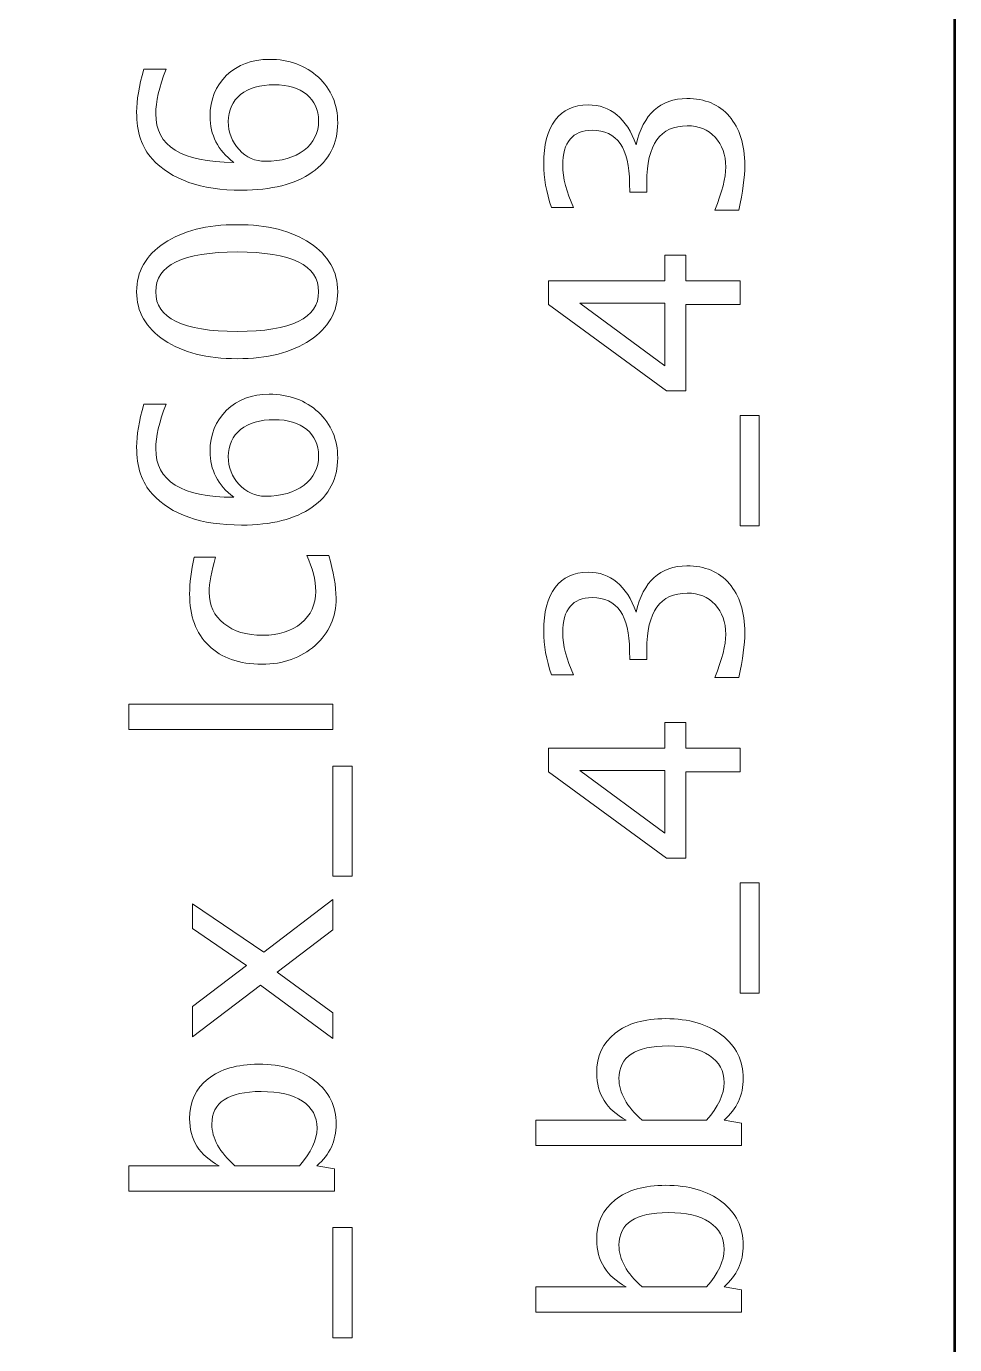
# Model space of a CAD drawing. Header units: centimetres. Extents: x -9.1 to 9.1, y -13.6 to 13.6.
# Drawn here: x -2.375 to -0.15, y 7.592 to 10.753 of the extents above; entities that cross this region are included whole.
import ezdxf

# ---------------------------------------------------------------- set-up
doc = ezdxf.new("R2010")
doc.units = ezdxf.units.CM
doc.header["$MEASUREMENT"] = 0
doc.layers.add('Layer 1', color=7, linetype='Continuous')

msp = doc.modelspace()

# ---------------------------------------------------------------- linework, layer by layer
at = {"layer": 'Layer 1', "lineweight": 53}
msp.add_open_spline([(-9.05, 13.05), (-9.05, 13.05), (-9.05, 0.65), (-9.05, 0.65), (-9.05, 0.65), (-9.05, 0.37386), (-8.82614, 0.15), (-8.55, 0.15), (-8.55, 0.15), (-8.55, 0.15), (-0.65, 0.15), (-0.65, 0.15), (-0.65, 0.15), (-0.37386, 0.15), (-0.15, 0.37386), (-0.15, 0.65), (-0.15, 0.65), (-0.15, 0.65), (-0.15, 13.05), (-0.15, 13.05), (-0.15, 13.05), (-0.15, 13.32614), (-0.37386, 13.55), (-0.65, 13.55), (-0.65, 13.55), (-0.65, 13.55), (-8.55, 13.55), (-8.55, 13.55), (-8.55, 13.55), (-8.82614, 13.55), (-9.05, 13.32614), (-9.05, 13.05)], degree=3, knots=[0, 0, 0, 0, 0.1111111, 0.1111111, 0.1111111, 0.1111111, 0.2222222, 0.2222222, 0.2222222, 0.2222222, 0.3333333, 0.3333333, 0.3333333, 0.3333333, 0.4444444, 0.4444444, 0.4444444, 0.4444444, 0.5555556, 0.5555556, 0.5555556, 0.5555556, 0.6666667, 0.6666667, 0.6666667, 0.6666667, 0.7777778, 0.7777778, 0.7777778, 0.7777778, 1, 1, 1, 1], dxfattribs=at)
at = {"layer": 'Layer 1', "color": 5, "lineweight": 9}
for points, knots in [([(-1.87809, 10.42645), (-1.91588, 10.45566), (-1.93482, 10.49238), (-1.93482, 10.53663), (-1.93482, 10.53663), (-1.93482, 10.57674), (-1.92159, 10.60955), (-1.89503, 10.63516), (-1.89503, 10.63516), (-1.86846, 10.66067), (-1.83438, 10.67348), (-1.79279, 10.67348), (-1.79279, 10.67348), (-1.74506, 10.67348), (-1.7058, 10.65919), (-1.675, 10.63051), (-1.675, 10.63051), (-1.6442, 10.60183), (-1.62875, 10.56542), (-1.62875, 10.52107), (-1.62875, 10.52107), (-1.62875, 10.47069), (-1.64918, 10.43111), (-1.68992, 10.40264), (-1.68992, 10.40264), (-1.73077, 10.37406), (-1.78729, 10.35978), (-1.85936, 10.35978), (-1.85936, 10.35978), (-1.95652, 10.35978), (-2.02774, 10.38475), (-2.07325, 10.4346), (-2.07325, 10.4346), (-2.09823, 10.46169), (-2.11072, 10.49916), (-2.11072, 10.5469), (-2.11072, 10.5469), (-2.11072, 10.57463), (-2.105, 10.60902), (-2.09357, 10.64998), (-2.09357, 10.64998), (-2.09357, 10.64998), (-2.04023, 10.64998), (-2.04023, 10.64998), (-2.04023, 10.64998), (-2.05674, 10.60669), (-2.065, 10.57113), (-2.065, 10.54319), (-2.065, 10.54319), (-2.065, 10.4654), (-2.00266, 10.42645), (-1.87809, 10.42645)], [0, 0, 0, 0, 0.0714286, 0.0714286, 0.0714286, 0.0714286, 0.1428571, 0.1428571, 0.1428571, 0.1428571, 0.2142857, 0.2142857, 0.2142857, 0.2142857, 0.2857143, 0.2857143, 0.2857143, 0.2857143, 0.3571429, 0.3571429, 0.3571429, 0.3571429, 0.4285714, 0.4285714, 0.4285714, 0.4285714, 0.5, 0.5, 0.5, 0.5, 0.5714286, 0.5714286, 0.5714286, 0.5714286, 0.6428571, 0.6428571, 0.6428571, 0.6428571, 0.7142857, 0.7142857, 0.7142857, 0.7142857, 0.7857143, 0.7857143, 0.7857143, 0.7857143, 0.8571429, 0.8571429, 0.8571429, 0.8571429, 1, 1, 1, 1]), ([(-1.78073, 10.61252), (-1.8147, 10.61252), (-1.84158, 10.60468), (-1.86137, 10.58891), (-1.86137, 10.58891), (-1.88116, 10.57315), (-1.89101, 10.55156), (-1.89101, 10.52413), (-1.89101, 10.52413), (-1.89101, 10.49799), (-1.88233, 10.47566), (-1.86486, 10.45704), (-1.86486, 10.45704), (-1.84751, 10.4383), (-1.82655, 10.42899), (-1.80211, 10.42899), (-1.80211, 10.42899), (-1.76358, 10.42899), (-1.73268, 10.43788), (-1.7094, 10.45555), (-1.7094, 10.45555), (-1.68611, 10.47333), (-1.67447, 10.49683), (-1.67447, 10.52604), (-1.67447, 10.52604), (-1.67447, 10.55261), (-1.684, 10.57367), (-1.70305, 10.58923), (-1.70305, 10.58923), (-1.7221, 10.60479), (-1.74802, 10.61252), (-1.78073, 10.61252)], [0, 0, 0, 0, 0.1111111, 0.1111111, 0.1111111, 0.1111111, 0.2222222, 0.2222222, 0.2222222, 0.2222222, 0.3333333, 0.3333333, 0.3333333, 0.3333333, 0.4444444, 0.4444444, 0.4444444, 0.4444444, 0.5555556, 0.5555556, 0.5555556, 0.5555556, 0.6666667, 0.6666667, 0.6666667, 0.6666667, 0.7777778, 0.7777778, 0.7777778, 0.7777778, 1, 1, 1, 1]), ([(-0.66758, 10.31219), (-0.66758, 10.31219), (-0.72473, 10.31219), (-0.72473, 10.31219), (-0.72473, 10.31219), (-0.70737, 10.35579), (-0.69869, 10.38998), (-0.69869, 10.41506), (-0.69869, 10.41506), (-0.69869, 10.44459), (-0.70716, 10.46841), (-0.7242, 10.48672), (-0.7242, 10.48672), (-0.74124, 10.50503), (-0.76346, 10.51413), (-0.79077, 10.51413), (-0.79077, 10.51413), (-0.85554, 10.51413), (-0.88792, 10.46905), (-0.88792, 10.37887), (-0.88792, 10.37887), (-0.88792, 10.37887), (-0.88792, 10.35474), (-0.88792, 10.35474), (-0.88792, 10.35474), (-0.88792, 10.35474), (-0.92888, 10.35474), (-0.92888, 10.35474), (-0.92888, 10.35474), (-0.92888, 10.35474), (-0.9292, 10.37611), (-0.9292, 10.37611), (-0.9292, 10.37611), (-0.9292, 10.46089), (-0.95904, 10.50334), (-1.01884, 10.50334), (-1.01884, 10.50334), (-1.06572, 10.50334), (-1.08922, 10.47518), (-1.08922, 10.41898), (-1.08922, 10.41898), (-1.08922, 10.38881), (-1.08054, 10.35537), (-1.06318, 10.31854), (-1.06318, 10.31854), (-1.06318, 10.31854), (-1.11652, 10.31854), (-1.11652, 10.31854), (-1.11652, 10.31854), (-1.1288, 10.35463), (-1.13494, 10.38945), (-1.13494, 10.42289), (-1.13494, 10.42289), (-1.13494, 10.46841), (-1.12583, 10.50344), (-1.10763, 10.52778), (-1.10763, 10.52778), (-1.08953, 10.55212), (-1.06318, 10.5643), (-1.02868, 10.5643), (-1.02868, 10.5643), (-0.97481, 10.5643), (-0.93639, 10.53244), (-0.91353, 10.46862), (-0.91353, 10.46862), (-0.89628, 10.5426), (-0.85575, 10.57954), (-0.79172, 10.57954), (-0.79172, 10.57954), (-0.74854, 10.57954), (-0.71457, 10.56525), (-0.68991, 10.53678), (-0.68991, 10.53678), (-0.66525, 10.50831), (-0.65297, 10.46915), (-0.65297, 10.4194), (-0.65297, 10.4194), (-0.65297, 10.39104), (-0.65784, 10.35537), (-0.66758, 10.31219)], [0, 0, 0, 0, 0.047619, 0.047619, 0.047619, 0.047619, 0.0952381, 0.0952381, 0.0952381, 0.0952381, 0.1428571, 0.1428571, 0.1428571, 0.1428571, 0.1904762, 0.1904762, 0.1904762, 0.1904762, 0.2380952, 0.2380952, 0.2380952, 0.2380952, 0.2857143, 0.2857143, 0.2857143, 0.2857143, 0.3333333, 0.3333333, 0.3333333, 0.3333333, 0.3809524, 0.3809524, 0.3809524, 0.3809524, 0.4285714, 0.4285714, 0.4285714, 0.4285714, 0.4761905, 0.4761905, 0.4761905, 0.4761905, 0.5238095, 0.5238095, 0.5238095, 0.5238095, 0.5714286, 0.5714286, 0.5714286, 0.5714286, 0.6190476, 0.6190476, 0.6190476, 0.6190476, 0.6666667, 0.6666667, 0.6666667, 0.6666667, 0.7142857, 0.7142857, 0.7142857, 0.7142857, 0.7619048, 0.7619048, 0.7619048, 0.7619048, 0.8095238, 0.8095238, 0.8095238, 0.8095238, 0.8571429, 0.8571429, 0.8571429, 0.8571429, 0.9047619, 0.9047619, 0.9047619, 0.9047619, 1, 1, 1, 1]), ([(-1.62875, 10.11636), (-1.62875, 10.06821), (-1.65087, 10.02937), (-1.695, 9.99994), (-1.695, 9.99994), (-1.73913, 9.97042), (-1.79734, 9.95571), (-1.86973, 9.95571), (-1.86973, 9.95571), (-1.94212, 9.95571), (-2.00033, 9.97042), (-2.04446, 9.99994), (-2.04446, 9.99994), (-2.0886, 10.02937), (-2.11072, 10.06821), (-2.11072, 10.11636), (-2.11072, 10.11636), (-2.11072, 10.16474), (-2.0887, 10.20358), (-2.04468, 10.233), (-2.04468, 10.233), (-2.00065, 10.26231), (-1.94233, 10.27703), (-1.86973, 10.27703), (-1.86973, 10.27703), (-1.79734, 10.27703), (-1.73913, 10.26231), (-1.695, 10.233), (-1.695, 10.233), (-1.65087, 10.20358), (-1.62875, 10.16474), (-1.62875, 10.11636)], [0, 0, 0, 0, 0.1111111, 0.1111111, 0.1111111, 0.1111111, 0.2222222, 0.2222222, 0.2222222, 0.2222222, 0.3333333, 0.3333333, 0.3333333, 0.3333333, 0.4444444, 0.4444444, 0.4444444, 0.4444444, 0.5555556, 0.5555556, 0.5555556, 0.5555556, 0.6666667, 0.6666667, 0.6666667, 0.6666667, 0.7777778, 0.7777778, 0.7777778, 0.7777778, 1, 1, 1, 1]), ([(-1.67447, 10.11625), (-1.67447, 10.17987), (-1.73956, 10.21162), (-1.86973, 10.21162), (-1.86973, 10.21162), (-1.99991, 10.21162), (-2.065, 10.17987), (-2.065, 10.11625), (-2.065, 10.11625), (-2.065, 10.05286), (-1.99991, 10.02111), (-1.86973, 10.02111), (-1.86973, 10.02111), (-1.73956, 10.02111), (-1.67447, 10.05286), (-1.67447, 10.11625)], [0, 0, 0, 0, 0.2, 0.2, 0.2, 0.2, 0.4, 0.4, 0.4, 0.4, 0.6, 0.6, 0.6, 0.6, 1, 1, 1, 1]), ([(-0.6644, 10.0853), (-0.6644, 10.0853), (-0.79458, 10.0853), (-0.79458, 10.0853), (-0.79458, 10.0853), (-0.79458, 10.0853), (-0.79458, 9.87828), (-0.79458, 9.87828), (-0.79458, 9.87828), (-0.79458, 9.87828), (-0.84093, 9.87828), (-0.84093, 9.87828), (-0.84093, 9.87828), (-0.84093, 9.87828), (-1.12351, 10.0853), (-1.12351, 10.0853), (-1.12351, 10.0853), (-1.12351, 10.0853), (-1.12351, 10.14245), (-1.12351, 10.14245), (-1.12351, 10.14245), (-1.12351, 10.14245), (-0.84474, 10.14245), (-0.84474, 10.14245), (-0.84474, 10.14245), (-0.84474, 10.14245), (-0.84474, 10.20404), (-0.84474, 10.20404), (-0.84474, 10.20404), (-0.84474, 10.20404), (-0.79458, 10.20404), (-0.79458, 10.20404), (-0.79458, 10.20404), (-0.79458, 10.20404), (-0.79458, 10.14245), (-0.79458, 10.14245), (-0.79458, 10.14245), (-0.79458, 10.14245), (-0.6644, 10.14245), (-0.6644, 10.14245), (-0.6644, 10.14245), (-0.6644, 10.14245), (-0.6644, 10.0853), (-0.6644, 10.0853)], [0, 0, 0, 0, 0.0833333, 0.0833333, 0.0833333, 0.0833333, 0.1666667, 0.1666667, 0.1666667, 0.1666667, 0.25, 0.25, 0.25, 0.25, 0.3333333, 0.3333333, 0.3333333, 0.3333333, 0.4166667, 0.4166667, 0.4166667, 0.4166667, 0.5, 0.5, 0.5, 0.5, 0.5833333, 0.5833333, 0.5833333, 0.5833333, 0.6666667, 0.6666667, 0.6666667, 0.6666667, 0.75, 0.75, 0.75, 0.75, 0.8333333, 0.8333333, 0.8333333, 0.8333333, 1, 1, 1, 1]), ([(-0.84474, 9.93849), (-0.84474, 9.93849), (-0.84474, 10.08911), (-0.84474, 10.08911), (-0.84474, 10.08911), (-0.84474, 10.08911), (-1.04815, 10.08911), (-1.04815, 10.08911), (-1.04815, 10.08911), (-1.04815, 10.08911), (-0.84474, 9.93849), (-0.84474, 9.93849)], [0, 0, 0, 0, 0.25, 0.25, 0.25, 0.25, 0.5, 0.5, 0.5, 0.5, 1, 1, 1, 1]), ([(-1.87809, 9.62339), (-1.91588, 9.6526), (-1.93482, 9.68932), (-1.93482, 9.73357), (-1.93482, 9.73357), (-1.93482, 9.77368), (-1.92159, 9.80649), (-1.89503, 9.8321), (-1.89503, 9.8321), (-1.86846, 9.85761), (-1.83438, 9.87042), (-1.79279, 9.87042), (-1.79279, 9.87042), (-1.74506, 9.87042), (-1.7058, 9.85613), (-1.675, 9.82745), (-1.675, 9.82745), (-1.6442, 9.79877), (-1.62875, 9.76236), (-1.62875, 9.71801), (-1.62875, 9.71801), (-1.62875, 9.66763), (-1.64918, 9.62805), (-1.68992, 9.59958), (-1.68992, 9.59958), (-1.73077, 9.571), (-1.78729, 9.55672), (-1.85936, 9.55672), (-1.85936, 9.55672), (-1.95652, 9.55672), (-2.02774, 9.58169), (-2.07325, 9.63154), (-2.07325, 9.63154), (-2.09823, 9.65863), (-2.11072, 9.6961), (-2.11072, 9.74384), (-2.11072, 9.74384), (-2.11072, 9.77157), (-2.105, 9.80596), (-2.09357, 9.84692), (-2.09357, 9.84692), (-2.09357, 9.84692), (-2.04023, 9.84692), (-2.04023, 9.84692), (-2.04023, 9.84692), (-2.05674, 9.80363), (-2.065, 9.76807), (-2.065, 9.74013), (-2.065, 9.74013), (-2.065, 9.66234), (-2.00266, 9.62339), (-1.87809, 9.62339)], [0, 0, 0, 0, 0.0714286, 0.0714286, 0.0714286, 0.0714286, 0.1428571, 0.1428571, 0.1428571, 0.1428571, 0.2142857, 0.2142857, 0.2142857, 0.2142857, 0.2857143, 0.2857143, 0.2857143, 0.2857143, 0.3571429, 0.3571429, 0.3571429, 0.3571429, 0.4285714, 0.4285714, 0.4285714, 0.4285714, 0.5, 0.5, 0.5, 0.5, 0.5714286, 0.5714286, 0.5714286, 0.5714286, 0.6428571, 0.6428571, 0.6428571, 0.6428571, 0.7142857, 0.7142857, 0.7142857, 0.7142857, 0.7857143, 0.7857143, 0.7857143, 0.7857143, 0.8571429, 0.8571429, 0.8571429, 0.8571429, 1, 1, 1, 1]), ([(-1.78073, 9.80946), (-1.8147, 9.80946), (-1.84158, 9.80162), (-1.86137, 9.78585), (-1.86137, 9.78585), (-1.88116, 9.77009), (-1.89101, 9.7485), (-1.89101, 9.72107), (-1.89101, 9.72107), (-1.89101, 9.69493), (-1.88233, 9.6726), (-1.86486, 9.65398), (-1.86486, 9.65398), (-1.84751, 9.63524), (-1.82655, 9.62593), (-1.80211, 9.62593), (-1.80211, 9.62593), (-1.76358, 9.62593), (-1.73268, 9.63482), (-1.7094, 9.65249), (-1.7094, 9.65249), (-1.68611, 9.67027), (-1.67447, 9.69377), (-1.67447, 9.72298), (-1.67447, 9.72298), (-1.67447, 9.74955), (-1.684, 9.77061), (-1.70305, 9.78617), (-1.70305, 9.78617), (-1.7221, 9.80173), (-1.74802, 9.80946), (-1.78073, 9.80946)], [0, 0, 0, 0, 0.1111111, 0.1111111, 0.1111111, 0.1111111, 0.2222222, 0.2222222, 0.2222222, 0.2222222, 0.3333333, 0.3333333, 0.3333333, 0.3333333, 0.4444444, 0.4444444, 0.4444444, 0.4444444, 0.5555556, 0.5555556, 0.5555556, 0.5555556, 0.6666667, 0.6666667, 0.6666667, 0.6666667, 0.7777778, 0.7777778, 0.7777778, 0.7777778, 1, 1, 1, 1]), ([(-0.61868, 9.55506), (-0.61868, 9.55506), (-0.6644, 9.55506), (-0.6644, 9.55506), (-0.6644, 9.55506), (-0.6644, 9.55506), (-0.6644, 9.81923), (-0.6644, 9.81923), (-0.6644, 9.81923), (-0.6644, 9.81923), (-0.61868, 9.81923), (-0.61868, 9.81923), (-0.61868, 9.81923), (-0.61868, 9.81923), (-0.61868, 9.55506), (-0.61868, 9.55506)], [0, 0, 0, 0, 0.2, 0.2, 0.2, 0.2, 0.4, 0.4, 0.4, 0.4, 0.6, 0.6, 0.6, 0.6, 1, 1, 1, 1]), ([(-1.65034, 9.48358), (-1.63849, 9.4441), (-1.63256, 9.41003), (-1.63256, 9.38134), (-1.63256, 9.38134), (-1.63256, 9.33583), (-1.64939, 9.29815), (-1.68294, 9.2682), (-1.68294, 9.2682), (-1.71659, 9.23825), (-1.75903, 9.22322), (-1.81015, 9.22322), (-1.81015, 9.22322), (-1.86476, 9.22322), (-1.90741, 9.23804), (-1.93789, 9.26767), (-1.93789, 9.26767), (-1.96848, 9.2973), (-1.98372, 9.33868), (-1.98372, 9.39181), (-1.98372, 9.39181), (-1.98372, 9.41796), (-1.98012, 9.44739), (-1.97292, 9.47977), (-1.97292, 9.47977), (-1.97292, 9.47977), (-1.92149, 9.47977), (-1.92149, 9.47977), (-1.92149, 9.47977), (-1.93165, 9.44537), (-1.93673, 9.41733), (-1.93673, 9.39573), (-1.93673, 9.39573), (-1.93673, 9.3644), (-1.92498, 9.33932), (-1.90159, 9.32059), (-1.90159, 9.32059), (-1.8782, 9.30185), (-1.84698, 9.29244), (-1.80803, 9.29244), (-1.80803, 9.29244), (-1.77025, 9.29244), (-1.73977, 9.30217), (-1.71638, 9.32154), (-1.71638, 9.32154), (-1.6931, 9.34091), (-1.68146, 9.3662), (-1.68146, 9.39763), (-1.68146, 9.39763), (-1.68146, 9.42548), (-1.68865, 9.45405), (-1.70305, 9.48358), (-1.70305, 9.48358), (-1.70305, 9.48358), (-1.65034, 9.48358), (-1.65034, 9.48358)], [0, 0, 0, 0, 0.0666667, 0.0666667, 0.0666667, 0.0666667, 0.1333333, 0.1333333, 0.1333333, 0.1333333, 0.2, 0.2, 0.2, 0.2, 0.2666667, 0.2666667, 0.2666667, 0.2666667, 0.3333333, 0.3333333, 0.3333333, 0.3333333, 0.4, 0.4, 0.4, 0.4, 0.4666667, 0.4666667, 0.4666667, 0.4666667, 0.5333333, 0.5333333, 0.5333333, 0.5333333, 0.6, 0.6, 0.6, 0.6, 0.6666667, 0.6666667, 0.6666667, 0.6666667, 0.7333333, 0.7333333, 0.7333333, 0.7333333, 0.8, 0.8, 0.8, 0.8, 0.8666667, 0.8666667, 0.8666667, 0.8666667, 1, 1, 1, 1]), ([(-0.66758, 9.19162), (-0.66758, 9.19162), (-0.72473, 9.19162), (-0.72473, 9.19162), (-0.72473, 9.19162), (-0.70737, 9.23522), (-0.69869, 9.26941), (-0.69869, 9.29449), (-0.69869, 9.29449), (-0.69869, 9.32402), (-0.70716, 9.34784), (-0.7242, 9.36615), (-0.7242, 9.36615), (-0.74124, 9.38446), (-0.76346, 9.39356), (-0.79077, 9.39356), (-0.79077, 9.39356), (-0.85554, 9.39356), (-0.88792, 9.34848), (-0.88792, 9.2583), (-0.88792, 9.2583), (-0.88792, 9.2583), (-0.88792, 9.23417), (-0.88792, 9.23417), (-0.88792, 9.23417), (-0.88792, 9.23417), (-0.92888, 9.23417), (-0.92888, 9.23417), (-0.92888, 9.23417), (-0.92888, 9.23417), (-0.9292, 9.25554), (-0.9292, 9.25554), (-0.9292, 9.25554), (-0.9292, 9.34032), (-0.95904, 9.38277), (-1.01884, 9.38277), (-1.01884, 9.38277), (-1.06572, 9.38277), (-1.08922, 9.35461), (-1.08922, 9.29841), (-1.08922, 9.29841), (-1.08922, 9.26824), (-1.08054, 9.2348), (-1.06318, 9.19797), (-1.06318, 9.19797), (-1.06318, 9.19797), (-1.11652, 9.19797), (-1.11652, 9.19797), (-1.11652, 9.19797), (-1.1288, 9.23406), (-1.13494, 9.26888), (-1.13494, 9.30232), (-1.13494, 9.30232), (-1.13494, 9.34784), (-1.12583, 9.38287), (-1.10763, 9.40721), (-1.10763, 9.40721), (-1.08953, 9.43155), (-1.06318, 9.44373), (-1.02868, 9.44373), (-1.02868, 9.44373), (-0.97481, 9.44373), (-0.93639, 9.41187), (-0.91353, 9.34805), (-0.91353, 9.34805), (-0.89628, 9.42203), (-0.85575, 9.45897), (-0.79172, 9.45897), (-0.79172, 9.45897), (-0.74854, 9.45897), (-0.71457, 9.44468), (-0.68991, 9.41621), (-0.68991, 9.41621), (-0.66525, 9.38774), (-0.65297, 9.34858), (-0.65297, 9.29883), (-0.65297, 9.29883), (-0.65297, 9.27047), (-0.65784, 9.2348), (-0.66758, 9.19162)], [0, 0, 0, 0, 0.047619, 0.047619, 0.047619, 0.047619, 0.0952381, 0.0952381, 0.0952381, 0.0952381, 0.1428571, 0.1428571, 0.1428571, 0.1428571, 0.1904762, 0.1904762, 0.1904762, 0.1904762, 0.2380952, 0.2380952, 0.2380952, 0.2380952, 0.2857143, 0.2857143, 0.2857143, 0.2857143, 0.3333333, 0.3333333, 0.3333333, 0.3333333, 0.3809524, 0.3809524, 0.3809524, 0.3809524, 0.4285714, 0.4285714, 0.4285714, 0.4285714, 0.4761905, 0.4761905, 0.4761905, 0.4761905, 0.5238095, 0.5238095, 0.5238095, 0.5238095, 0.5714286, 0.5714286, 0.5714286, 0.5714286, 0.6190476, 0.6190476, 0.6190476, 0.6190476, 0.6666667, 0.6666667, 0.6666667, 0.6666667, 0.7142857, 0.7142857, 0.7142857, 0.7142857, 0.7619048, 0.7619048, 0.7619048, 0.7619048, 0.8095238, 0.8095238, 0.8095238, 0.8095238, 0.8571429, 0.8571429, 0.8571429, 0.8571429, 0.9047619, 0.9047619, 0.9047619, 0.9047619, 1, 1, 1, 1]), ([(-1.64018, 9.06637), (-1.64018, 9.06637), (-2.12977, 9.06637), (-2.12977, 9.06637), (-2.12977, 9.06637), (-2.12977, 9.06637), (-2.12977, 9.12733), (-2.12977, 9.12733), (-2.12977, 9.12733), (-2.12977, 9.12733), (-1.64018, 9.12733), (-1.64018, 9.12733), (-1.64018, 9.12733), (-1.64018, 9.12733), (-1.64018, 9.06637), (-1.64018, 9.06637)], [0, 0, 0, 0, 0.2, 0.2, 0.2, 0.2, 0.4, 0.4, 0.4, 0.4, 0.6, 0.6, 0.6, 0.6, 1, 1, 1, 1]), ([(-0.6644, 8.96473), (-0.6644, 8.96473), (-0.79458, 8.96473), (-0.79458, 8.96473), (-0.79458, 8.96473), (-0.79458, 8.96473), (-0.79458, 8.75771), (-0.79458, 8.75771), (-0.79458, 8.75771), (-0.79458, 8.75771), (-0.84093, 8.75771), (-0.84093, 8.75771), (-0.84093, 8.75771), (-0.84093, 8.75771), (-1.12351, 8.96473), (-1.12351, 8.96473), (-1.12351, 8.96473), (-1.12351, 8.96473), (-1.12351, 9.02188), (-1.12351, 9.02188), (-1.12351, 9.02188), (-1.12351, 9.02188), (-0.84474, 9.02188), (-0.84474, 9.02188), (-0.84474, 9.02188), (-0.84474, 9.02188), (-0.84474, 9.08347), (-0.84474, 9.08347), (-0.84474, 9.08347), (-0.84474, 9.08347), (-0.79458, 9.08347), (-0.79458, 9.08347), (-0.79458, 9.08347), (-0.79458, 9.08347), (-0.79458, 9.02188), (-0.79458, 9.02188), (-0.79458, 9.02188), (-0.79458, 9.02188), (-0.6644, 9.02188), (-0.6644, 9.02188), (-0.6644, 9.02188), (-0.6644, 9.02188), (-0.6644, 8.96473), (-0.6644, 8.96473)], [0, 0, 0, 0, 0.0833333, 0.0833333, 0.0833333, 0.0833333, 0.1666667, 0.1666667, 0.1666667, 0.1666667, 0.25, 0.25, 0.25, 0.25, 0.3333333, 0.3333333, 0.3333333, 0.3333333, 0.4166667, 0.4166667, 0.4166667, 0.4166667, 0.5, 0.5, 0.5, 0.5, 0.5833333, 0.5833333, 0.5833333, 0.5833333, 0.6666667, 0.6666667, 0.6666667, 0.6666667, 0.75, 0.75, 0.75, 0.75, 0.8333333, 0.8333333, 0.8333333, 0.8333333, 1, 1, 1, 1]), ([(-1.59446, 8.71458), (-1.59446, 8.71458), (-1.64018, 8.71458), (-1.64018, 8.71458), (-1.64018, 8.71458), (-1.64018, 8.71458), (-1.64018, 8.97875), (-1.64018, 8.97875), (-1.64018, 8.97875), (-1.64018, 8.97875), (-1.59446, 8.97875), (-1.59446, 8.97875), (-1.59446, 8.97875), (-1.59446, 8.97875), (-1.59446, 8.71458), (-1.59446, 8.71458)], [0, 0, 0, 0, 0.2, 0.2, 0.2, 0.2, 0.4, 0.4, 0.4, 0.4, 0.6, 0.6, 0.6, 0.6, 1, 1, 1, 1]), ([(-0.84474, 8.81792), (-0.84474, 8.81792), (-0.84474, 8.96854), (-0.84474, 8.96854), (-0.84474, 8.96854), (-0.84474, 8.96854), (-1.04815, 8.96854), (-1.04815, 8.96854), (-1.04815, 8.96854), (-1.04815, 8.96854), (-0.84474, 8.81792), (-0.84474, 8.81792)], [0, 0, 0, 0, 0.25, 0.25, 0.25, 0.25, 0.5, 0.5, 0.5, 0.5, 1, 1, 1, 1]), ([(-0.61868, 8.43449), (-0.61868, 8.43449), (-0.6644, 8.43449), (-0.6644, 8.43449), (-0.6644, 8.43449), (-0.6644, 8.43449), (-0.6644, 8.69866), (-0.6644, 8.69866), (-0.6644, 8.69866), (-0.6644, 8.69866), (-0.61868, 8.69866), (-0.61868, 8.69866), (-0.61868, 8.69866), (-0.61868, 8.69866), (-0.61868, 8.43449), (-0.61868, 8.43449)], [0, 0, 0, 0, 0.2, 0.2, 0.2, 0.2, 0.4, 0.4, 0.4, 0.4, 0.6, 0.6, 0.6, 0.6, 1, 1, 1, 1]), ([(-1.64018, 8.32575), (-1.64018, 8.32575), (-1.81385, 8.45391), (-1.81385, 8.45391), (-1.81385, 8.45391), (-1.81385, 8.45391), (-1.97673, 8.32956), (-1.97673, 8.32956), (-1.97673, 8.32956), (-1.97673, 8.32956), (-1.97673, 8.40226), (-1.97673, 8.40226), (-1.97673, 8.40226), (-1.97673, 8.40226), (-1.84708, 8.50048), (-1.84708, 8.50048), (-1.84708, 8.50048), (-1.84708, 8.50048), (-1.97673, 8.58939), (-1.97673, 8.58939), (-1.97673, 8.58939), (-1.97673, 8.58939), (-1.97673, 8.64897), (-1.97673, 8.64897), (-1.97673, 8.64897), (-1.97673, 8.64897), (-1.80602, 8.53255), (-1.80602, 8.53255), (-1.80602, 8.53255), (-1.80602, 8.53255), (-1.64018, 8.65913), (-1.64018, 8.65913), (-1.64018, 8.65913), (-1.64018, 8.65913), (-1.64018, 8.58642), (-1.64018, 8.58642), (-1.64018, 8.58642), (-1.64018, 8.58642), (-1.77353, 8.48502), (-1.77353, 8.48502), (-1.77353, 8.48502), (-1.77353, 8.48502), (-1.64018, 8.38692), (-1.64018, 8.38692), (-1.64018, 8.38692), (-1.64018, 8.38692), (-1.64018, 8.32575), (-1.64018, 8.32575)], [0, 0, 0, 0, 0.0769231, 0.0769231, 0.0769231, 0.0769231, 0.1538462, 0.1538462, 0.1538462, 0.1538462, 0.2307692, 0.2307692, 0.2307692, 0.2307692, 0.3076923, 0.3076923, 0.3076923, 0.3076923, 0.3846154, 0.3846154, 0.3846154, 0.3846154, 0.4615385, 0.4615385, 0.4615385, 0.4615385, 0.5384615, 0.5384615, 0.5384615, 0.5384615, 0.6153846, 0.6153846, 0.6153846, 0.6153846, 0.6923077, 0.6923077, 0.6923077, 0.6923077, 0.7692308, 0.7692308, 0.7692308, 0.7692308, 0.8461538, 0.8461538, 0.8461538, 0.8461538, 1, 1, 1, 1]), ([(-0.66059, 8.06914), (-0.66059, 8.06914), (-1.15399, 8.06914), (-1.15399, 8.06914), (-1.15399, 8.06914), (-1.15399, 8.06914), (-1.15399, 8.1301), (-1.15399, 8.1301), (-1.15399, 8.1301), (-1.15399, 8.1301), (-0.93734, 8.1301), (-0.93734, 8.1301), (-0.93734, 8.1301), (-0.98444, 8.15508), (-1.00794, 8.19265), (-1.00794, 8.24272), (-1.00794, 8.24272), (-1.00794, 8.28325), (-0.99322, 8.31511), (-0.9637, 8.33839), (-0.9637, 8.33839), (-0.93417, 8.36167), (-0.89385, 8.37332), (-0.84273, 8.37332), (-0.84273, 8.37332), (-0.78706, 8.37332), (-0.74208, 8.36009), (-0.708, 8.33373), (-0.708, 8.33373), (-0.67382, 8.30738), (-0.65678, 8.27267), (-0.65678, 8.2297), (-0.65678, 8.2297), (-0.65678, 8.18979), (-0.67202, 8.15656), (-0.70261, 8.1301), (-0.70261, 8.1301), (-0.70261, 8.1301), (-0.66059, 8.12269), (-0.66059, 8.12269), (-0.66059, 8.12269), (-0.66059, 8.12269), (-0.66059, 8.06914), (-0.66059, 8.06914)], [0, 0, 0, 0, 0.0833333, 0.0833333, 0.0833333, 0.0833333, 0.1666667, 0.1666667, 0.1666667, 0.1666667, 0.25, 0.25, 0.25, 0.25, 0.3333333, 0.3333333, 0.3333333, 0.3333333, 0.4166667, 0.4166667, 0.4166667, 0.4166667, 0.5, 0.5, 0.5, 0.5, 0.5833333, 0.5833333, 0.5833333, 0.5833333, 0.6666667, 0.6666667, 0.6666667, 0.6666667, 0.75, 0.75, 0.75, 0.75, 0.8333333, 0.8333333, 0.8333333, 0.8333333, 1, 1, 1, 1]), ([(-0.74462, 8.1301), (-0.71658, 8.16153), (-0.7025, 8.19148), (-0.7025, 8.21995), (-0.7025, 8.21995), (-0.7025, 8.24801), (-0.71425, 8.2697), (-0.73764, 8.28494), (-0.73764, 8.28494), (-0.76103, 8.30029), (-0.79394, 8.30791), (-0.83649, 8.30791), (-0.83649, 8.30791), (-0.91523, 8.30791), (-0.9546, 8.28188), (-0.9546, 8.22981), (-0.9546, 8.22981), (-0.9546, 8.19572), (-0.93618, 8.16249), (-0.89924, 8.1301), (-0.89924, 8.1301), (-0.89924, 8.1301), (-0.74462, 8.1301), (-0.74462, 8.1301)], [0, 0, 0, 0, 0.1428571, 0.1428571, 0.1428571, 0.1428571, 0.2857143, 0.2857143, 0.2857143, 0.2857143, 0.4285714, 0.4285714, 0.4285714, 0.4285714, 0.5714286, 0.5714286, 0.5714286, 0.5714286, 0.7142857, 0.7142857, 0.7142857, 0.7142857, 1, 1, 1, 1]), ([(-1.63637, 7.95976), (-1.63637, 7.95976), (-2.12977, 7.95976), (-2.12977, 7.95976), (-2.12977, 7.95976), (-2.12977, 7.95976), (-2.12977, 8.02072), (-2.12977, 8.02072), (-2.12977, 8.02072), (-2.12977, 8.02072), (-1.91312, 8.02072), (-1.91312, 8.02072), (-1.91312, 8.02072), (-1.96022, 8.0457), (-1.98372, 8.08327), (-1.98372, 8.13334), (-1.98372, 8.13334), (-1.98372, 8.17387), (-1.969, 8.20573), (-1.93948, 8.22901), (-1.93948, 8.22901), (-1.90995, 8.25229), (-1.86963, 8.26394), (-1.81851, 8.26394), (-1.81851, 8.26394), (-1.76284, 8.26394), (-1.71786, 8.25071), (-1.68378, 8.22435), (-1.68378, 8.22435), (-1.6496, 8.198), (-1.63256, 8.16329), (-1.63256, 8.12032), (-1.63256, 8.12032), (-1.63256, 8.08041), (-1.6478, 8.04718), (-1.67839, 8.02072), (-1.67839, 8.02072), (-1.67839, 8.02072), (-1.63637, 8.01331), (-1.63637, 8.01331), (-1.63637, 8.01331), (-1.63637, 8.01331), (-1.63637, 7.95976), (-1.63637, 7.95976)], [0, 0, 0, 0, 0.0833333, 0.0833333, 0.0833333, 0.0833333, 0.1666667, 0.1666667, 0.1666667, 0.1666667, 0.25, 0.25, 0.25, 0.25, 0.3333333, 0.3333333, 0.3333333, 0.3333333, 0.4166667, 0.4166667, 0.4166667, 0.4166667, 0.5, 0.5, 0.5, 0.5, 0.5833333, 0.5833333, 0.5833333, 0.5833333, 0.6666667, 0.6666667, 0.6666667, 0.6666667, 0.75, 0.75, 0.75, 0.75, 0.8333333, 0.8333333, 0.8333333, 0.8333333, 1, 1, 1, 1]), ([(-1.7204, 8.02072), (-1.69236, 8.05215), (-1.67828, 8.0821), (-1.67828, 8.11057), (-1.67828, 8.11057), (-1.67828, 8.13863), (-1.69003, 8.16032), (-1.71342, 8.17556), (-1.71342, 8.17556), (-1.73681, 8.19091), (-1.76972, 8.19853), (-1.81227, 8.19853), (-1.81227, 8.19853), (-1.89101, 8.19853), (-1.93038, 8.1725), (-1.93038, 8.12043), (-1.93038, 8.12043), (-1.93038, 8.08634), (-1.91196, 8.05311), (-1.87502, 8.02072), (-1.87502, 8.02072), (-1.87502, 8.02072), (-1.7204, 8.02072), (-1.7204, 8.02072)], [0, 0, 0, 0, 0.1428571, 0.1428571, 0.1428571, 0.1428571, 0.2857143, 0.2857143, 0.2857143, 0.2857143, 0.4285714, 0.4285714, 0.4285714, 0.4285714, 0.5714286, 0.5714286, 0.5714286, 0.5714286, 0.7142857, 0.7142857, 0.7142857, 0.7142857, 1, 1, 1, 1]), ([(-0.66059, 7.66951), (-0.66059, 7.66951), (-1.15399, 7.66951), (-1.15399, 7.66951), (-1.15399, 7.66951), (-1.15399, 7.66951), (-1.15399, 7.73047), (-1.15399, 7.73047), (-1.15399, 7.73047), (-1.15399, 7.73047), (-0.93734, 7.73047), (-0.93734, 7.73047), (-0.93734, 7.73047), (-0.98444, 7.75545), (-1.00794, 7.79302), (-1.00794, 7.84309), (-1.00794, 7.84309), (-1.00794, 7.88362), (-0.99322, 7.91548), (-0.9637, 7.93876), (-0.9637, 7.93876), (-0.93417, 7.96204), (-0.89385, 7.97369), (-0.84273, 7.97369), (-0.84273, 7.97369), (-0.78706, 7.97369), (-0.74208, 7.96046), (-0.708, 7.9341), (-0.708, 7.9341), (-0.67382, 7.90775), (-0.65678, 7.87304), (-0.65678, 7.83007), (-0.65678, 7.83007), (-0.65678, 7.79016), (-0.67202, 7.75693), (-0.70261, 7.73047), (-0.70261, 7.73047), (-0.70261, 7.73047), (-0.66059, 7.72306), (-0.66059, 7.72306), (-0.66059, 7.72306), (-0.66059, 7.72306), (-0.66059, 7.66951), (-0.66059, 7.66951)], [0, 0, 0, 0, 0.0833333, 0.0833333, 0.0833333, 0.0833333, 0.1666667, 0.1666667, 0.1666667, 0.1666667, 0.25, 0.25, 0.25, 0.25, 0.3333333, 0.3333333, 0.3333333, 0.3333333, 0.4166667, 0.4166667, 0.4166667, 0.4166667, 0.5, 0.5, 0.5, 0.5, 0.5833333, 0.5833333, 0.5833333, 0.5833333, 0.6666667, 0.6666667, 0.6666667, 0.6666667, 0.75, 0.75, 0.75, 0.75, 0.8333333, 0.8333333, 0.8333333, 0.8333333, 1, 1, 1, 1]), ([(-0.74462, 7.73047), (-0.71658, 7.7619), (-0.7025, 7.79185), (-0.7025, 7.82032), (-0.7025, 7.82032), (-0.7025, 7.84838), (-0.71425, 7.87007), (-0.73764, 7.88531), (-0.73764, 7.88531), (-0.76103, 7.90066), (-0.79394, 7.90828), (-0.83649, 7.90828), (-0.83649, 7.90828), (-0.91523, 7.90828), (-0.9546, 7.88225), (-0.9546, 7.83018), (-0.9546, 7.83018), (-0.9546, 7.79609), (-0.93618, 7.76286), (-0.89924, 7.73047), (-0.89924, 7.73047), (-0.89924, 7.73047), (-0.74462, 7.73047), (-0.74462, 7.73047)], [0, 0, 0, 0, 0.1428571, 0.1428571, 0.1428571, 0.1428571, 0.2857143, 0.2857143, 0.2857143, 0.2857143, 0.4285714, 0.4285714, 0.4285714, 0.4285714, 0.5714286, 0.5714286, 0.5714286, 0.5714286, 0.7142857, 0.7142857, 0.7142857, 0.7142857, 1, 1, 1, 1]), ([(-1.59446, 7.60797), (-1.59446, 7.60797), (-1.64018, 7.60797), (-1.64018, 7.60797), (-1.64018, 7.60797), (-1.64018, 7.60797), (-1.64018, 7.87214), (-1.64018, 7.87214), (-1.64018, 7.87214), (-1.64018, 7.87214), (-1.59446, 7.87214), (-1.59446, 7.87214), (-1.59446, 7.87214), (-1.59446, 7.87214), (-1.59446, 7.60797), (-1.59446, 7.60797)], [0, 0, 0, 0, 0.2, 0.2, 0.2, 0.2, 0.4, 0.4, 0.4, 0.4, 0.6, 0.6, 0.6, 0.6, 1, 1, 1, 1])]:
    msp.add_open_spline(points, degree=3, knots=knots, dxfattribs=at)

doc.saveas('drawing.dxf')
